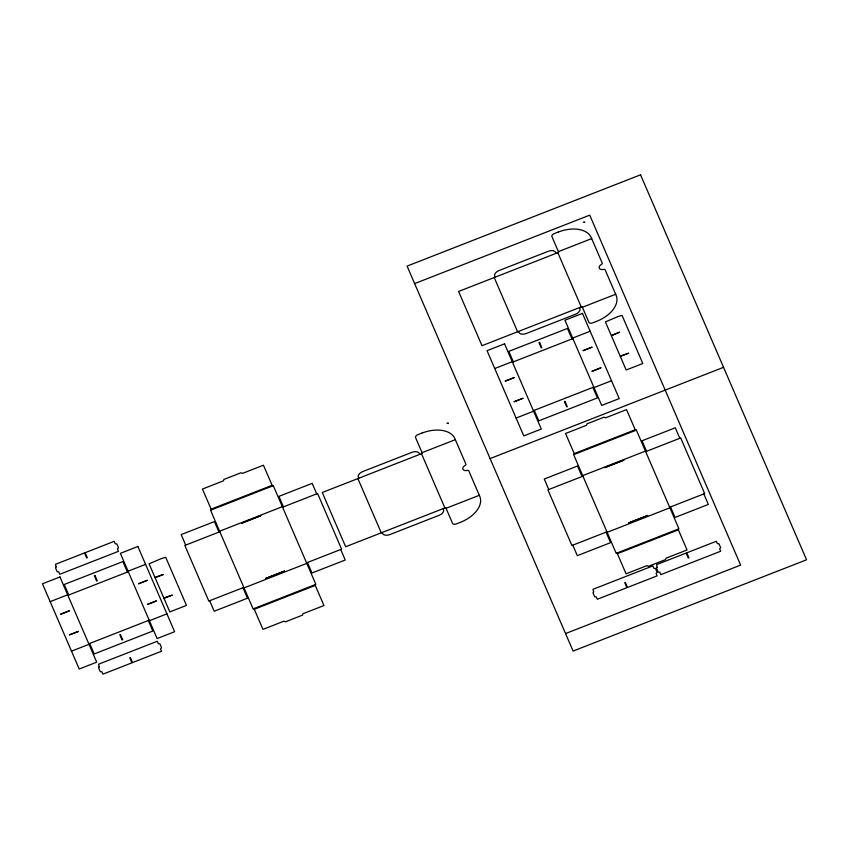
<?xml version="1.0" encoding="UTF-8"?>
<svg xmlns="http://www.w3.org/2000/svg" width="849" height="849" viewBox="0 0 849 849"><rect width="100%" height="100%" fill="white"/><g stroke="black" fill="none" stroke-linecap="round" stroke-linejoin="round"><path stroke-width="1.27" d="M414.641 283.598L589.737 215.147L740.636 565.105L565.551 633.566M583.263 222.279L584.43 221.822L584.728 222.523M558.398 251.622L591.668 238.622M582.393 307.264L615.663 294.263M494.744 368.53L512.255 361.685M572.661 338.072L590.172 331.227M512.478 362.215L572.884 338.592M211.125 509.167L272.115 485.32M446.924 423.322L448.092 422.866L448.389 423.566M219.604 531.209L282.346 506.683M219.838 531.739L184.817 545.429L208.812 601.071L243.833 587.381M282.579 507.203L317.59 493.513L341.585 549.154L306.574 562.845M422.07 452.666L455.329 439.665M533.374 410.683L593.791 387.059M516.096 418.048L533.607 411.203M594.013 387.59L611.524 380.745M50.144 601.654L67.655 594.809M128.061 571.197L145.572 564.352M67.878 595.34L128.284 571.717M490.096 458.587L723.55 367.309M574.221 453.599L635.211 429.753M88.784 643.807L149.191 620.184M71.496 651.172L89.007 644.327M149.413 620.715L166.924 613.869M446.065 508.307L479.324 495.307M244.056 587.901L306.797 563.375M582.701 475.642L645.442 451.106M582.934 476.162L547.913 489.862L571.908 545.504L606.929 531.814M645.675 451.636L680.696 437.946L704.681 493.587L669.67 507.278M254.286 609.264L315.276 585.417M607.152 532.334L669.893 507.808M617.382 553.686L678.372 529.84M679.816 438.286L675.284 427.79L642.024 440.79L646.545 451.297M703.81 493.927L708.342 504.433L675.072 517.434L670.54 506.938M635.519 430.454L626.541 409.632L605.528 417.846L604.201 417.135L586.977 423.874L586.553 425.264L565.551 433.478L574.529 454.3M678.075 529.15L687.053 549.972L666.041 558.186L665.616 559.576L648.403 566.304L647.076 565.593L626.063 573.818L617.085 552.986M557.825 252.662L581.215 306.913M556.074 253.352L555.702 252.471A6.272 3.81 -20.2 0 0 548.358 251.262L499.042 270.544A6.272 3.81 -20.2 0 0 494.712 276.318L495.084 277.198M579.464 307.593L579.846 308.474A6.272 3.81 -20.2 0 1 575.516 314.257L526.2 333.53A6.272 3.81 -20.2 0 1 518.856 332.32L518.474 331.439M572.014 338.931L567.482 328.436L508.827 351.369L513.358 361.865M592.91 387.409L597.441 397.905L538.786 420.839L534.254 410.343M582.053 476.512L577.532 466.005L544.262 479.016L548.783 489.512M606.048 532.153L610.58 542.649L577.309 555.66L572.778 545.164M494.214 277.538L517.603 331.779M421.497 453.706L444.887 507.957M419.746 454.395L419.364 453.515A6.272 3.81 -20.2 0 0 412.02 452.305L362.703 471.588A6.272 3.81 -20.2 0 0 358.374 477.361L358.756 478.242M443.136 508.636L443.507 509.517A6.272 3.81 -20.2 0 1 439.177 515.29L389.861 534.573A6.272 3.81 -20.2 0 1 382.517 533.363L382.146 532.482M357.875 478.581L381.265 532.822M316.719 493.853L312.188 483.357L278.928 496.368L283.449 506.864M340.714 549.494L345.235 560L311.976 573.001L307.444 562.505M272.423 486.021L263.445 465.199L242.432 473.413L241.105 472.713L223.881 479.441L223.457 480.831L202.444 489.045L211.433 509.867M314.979 584.717L323.957 605.539L302.944 613.753L302.52 615.143L285.306 621.871L283.969 621.171L262.967 629.385L253.989 608.563M218.957 532.079L214.426 521.583L181.166 534.583L185.687 545.079M242.952 587.72L247.483 598.216L214.213 611.227L209.682 600.731M127.414 572.056L122.882 561.56L64.227 584.494L68.758 594.99M148.31 620.534L152.841 631.03L94.186 653.963L89.654 643.468M56.13 566.909L55.482 567.769L57.223 571.801L58.761 571.812L59.812 574.264L118.467 551.33L117.417 548.879L118.499 547.838L116.769 543.816L115.231 543.806L114.169 541.354L85.133 552.699L87.288 557.687L86.704 557.92L84.55 552.932L55.514 564.288L56.13 566.909M99.216 666.815L98.569 667.685L100.309 671.708L101.848 671.718L102.899 674.17L131.935 662.825L129.791 657.837L130.375 657.604L132.518 662.591L161.554 651.236L160.503 648.785L161.586 647.755L159.856 643.722L158.317 643.712L157.256 641.271L98.601 664.194L99.216 666.815M593.621 591.912L592.973 592.782L594.714 596.805L596.253 596.815L597.303 599.267L626.923 587.688L624.779 582.701L625.363 582.467L627.507 587.455L657.126 575.877L656.075 573.425L657.158 572.385L655.428 568.363L653.889 568.352L652.828 565.901L593.005 589.291L593.621 591.912M657.168 567.27L656.521 568.14L658.262 572.162L659.8 572.173L660.851 574.624L720.674 551.234L719.623 548.783L720.705 547.743L718.976 543.721L717.437 543.71L716.376 541.259L686.756 552.848L688.91 557.825L688.327 558.058L686.172 553.07L656.553 564.649L657.168 567.27M640.549 174.83L407.096 266.108L573.096 651.066L806.55 559.788L640.549 174.83M558.164 232.085L554.079 233.687A3.131 1.9 -20.2 0 0 551.914 236.574L558.706 252.323L458.609 291.462L481.999 345.702L582.096 306.574L588.888 322.312A3.131 1.9 -20.2 0 0 592.56 322.928L596.645 321.325A28.208 17.139 -20.2 0 0 616.119 295.314L605.072 269.685A1.252 0.764 -20.2 0 0 603.851 269.366A4.701 2.855 -20.2 0 1 599.288 268.157A4.701 2.855 -20.2 0 1 601.644 264.23A1.252 0.764 -20.2 0 0 602.27 263.19L591.222 237.571A28.208 17.139 -20.2 0 0 558.164 232.085M504.55 343.834L487.05 350.679L523.791 435.898L541.301 429.053L504.55 343.834M582.467 313.377L564.967 320.222L601.708 405.44L619.218 398.595L582.467 313.377M539.582 342.412L538.998 342.646L541.259 347.888L541.842 347.666L539.582 342.412M617.807 316.635L605.411 321.888L611.259 335.451L619.579 332.192L611.407 335.801L620.163 356.102L628.631 353.195L620.311 356.442L626.159 370.005L642.799 363.51L622.041 315.382L617.807 316.635M514.027 377.656L505.272 381.084L514.027 377.656M591.944 347.199L583.189 350.616L591.944 347.199M273.293 485.681L210.552 510.217L253.108 608.903L315.849 584.367L273.293 485.681M421.826 433.128L417.74 434.73A3.131 1.9 -20.2 0 0 415.575 437.617L422.367 453.366L322.27 492.505L345.66 546.745L445.757 507.606L452.549 523.355A3.131 1.9 -20.2 0 0 456.221 523.971L460.307 522.368A28.208 17.139 -20.2 0 0 479.781 496.357L468.733 470.728A1.252 0.764 -20.2 0 0 467.512 470.41A4.701 2.855 -20.2 0 1 462.949 469.189A4.701 2.855 -20.2 0 1 465.305 465.273A1.252 0.764 -20.2 0 0 465.931 464.233L454.884 438.615A28.208 17.139 -20.2 0 0 421.826 433.128M59.961 576.959L42.45 583.804L79.201 669.023L96.701 662.178L59.961 576.959M137.878 546.501L120.367 553.346L157.107 638.565L174.618 631.72L137.878 546.501M522.931 398.308L514.176 401.726L522.931 398.308M600.848 367.84L592.093 371.268L600.848 367.84M94.982 575.537L94.398 575.771L96.659 581.013L97.242 580.79L94.982 575.537M260.685 515.757L241.721 523.175L260.685 515.757M161.48 558.536L149.084 563.789L154.932 577.352L163.401 574.455L155.08 577.702L163.836 598.004L172.305 595.096L163.984 598.354L169.832 611.917L186.472 605.411L165.714 557.294L161.48 558.536M565.01 401.386L564.426 401.609L566.686 406.862L567.27 406.629L565.01 401.386M69.427 610.781L60.672 614.209L69.427 610.781M147.344 580.323L138.589 583.741L147.344 580.323M78.331 631.433L69.576 634.85L78.331 631.433M156.248 600.965L147.493 604.392L156.248 600.965M636.389 430.114L573.648 454.639L616.204 553.336L678.945 528.8L636.389 430.114M120.409 634.511L119.826 634.734L122.086 639.987L122.67 639.753L120.409 634.511M284.532 571.059L265.567 578.477L284.532 571.059M623.782 460.19L604.817 467.608L623.782 460.19M647.628 515.492L628.663 522.899L647.628 515.492"/></g></svg>
